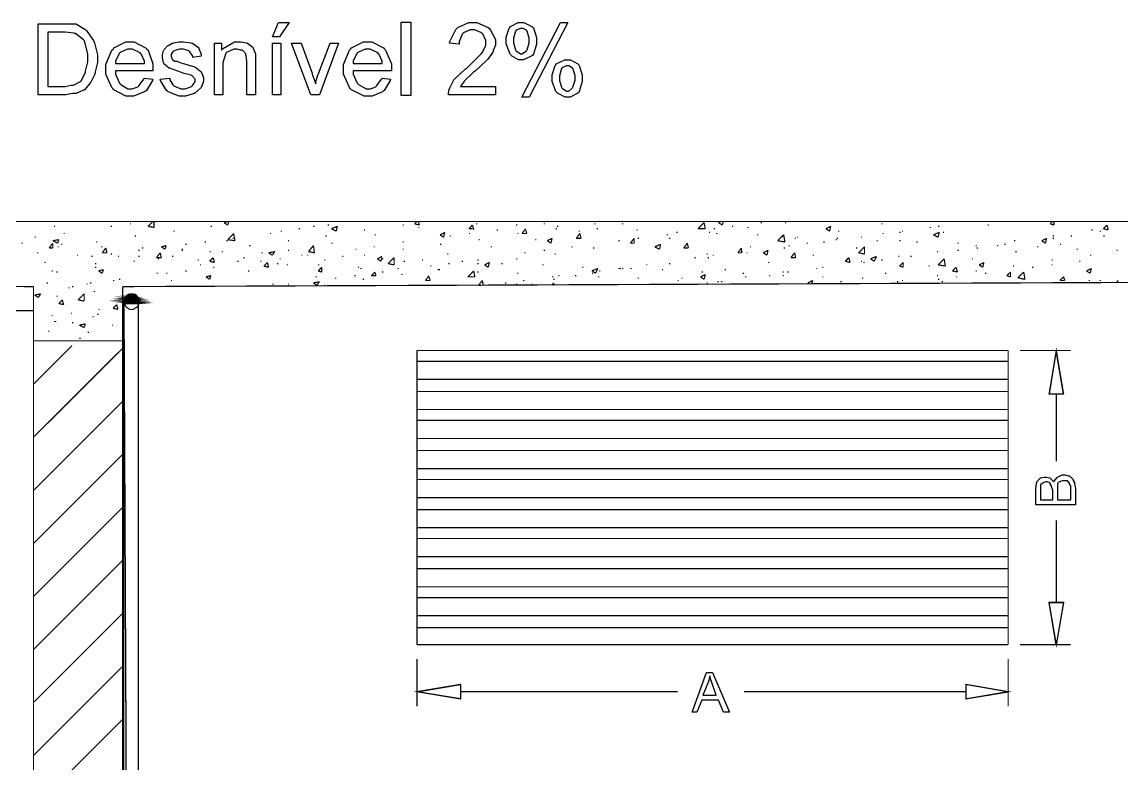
# Model space of a CAD drawing. Header units: metres. Extents: x 3290 to 4536, y 1562 to 1983.
# Drawn here: x 4039.74 to 4060.69, y 1733.12 to 1747.25 of the extents above; entities that cross this region are included whole.
import ezdxf

# ---------------------------------------------------------------- set-up
doc = ezdxf.new("R2010")
doc.units = ezdxf.units.M
for name, color, linetype in [('C00-00-00-BLACK', 7, 'Continuous'), ('C00-7E-FF', 150, 'Continuous'), ('C00-FF-00', 3, 'Continuous'), ('CC6-C8-CA', 254, 'Continuous'), ('CFF-7E-00', 30, 'Continuous')]:
    doc.layers.add(name, color=color, linetype=linetype)

msp = doc.modelspace()

# ---------------------------------------------------------------- linework, layer by layer
at = {"layer": 'C00-00-00-BLACK', "const_width": 0.0229}
for points in [[(4014.67, 1743.451), (4070.324, 1743.451)], [(4040.441, 1743.451), (4040.464, 1743.451)], [(4042.142, 1743.359), (4042.233, 1743.451)], [(4042.256, 1743.451), (4042.256, 1743.335)], [(4043.588, 1743.428), (4043.657, 1743.451)], [(4043.588, 1743.428), (4043.657, 1743.383)], [(4043.657, 1743.383), (4043.679, 1743.451)], [(4047.217, 1743.405), (4047.263, 1743.451)], [(4047.309, 1743.383), (4047.286, 1743.451)], [(4047.632, 1743.451), (4047.654, 1743.451)], [(4052.615, 1743.312), (4052.729, 1743.428)], [(4052.753, 1743.312), (4052.729, 1743.428)], [(4053.005, 1743.428), (4053.05, 1743.451)], [(4053.005, 1743.428), (4053.075, 1743.383)], [(4053.075, 1743.383), (4053.098, 1743.451)], [(4053.809, 1743.428), (4053.831, 1743.428)], [(4054.268, 1743.428), (4054.292, 1743.428)], [(4059.322, 1743.405), (4059.368, 1743.451)], [(4059.391, 1743.383), (4059.391, 1743.451)], [(4040.349, 1743.359), (4040.372, 1743.359)], [(4040.533, 1743.221), (4040.556, 1743.221)], [(4041.43, 1743.359), (4041.453, 1743.359)], [(4041.797, 1743.405), (4041.819, 1743.405)], [(4042.256, 1743.335), (4042.142, 1743.359)], [(4042.623, 1743.266), (4042.646, 1743.266)], [(4043.336, 1743.359), (4043.358, 1743.359)], [(4043.657, 1743.105), (4043.772, 1743.221)], [(4043.796, 1743.083), (4043.772, 1743.221)], [(4044.461, 1743.221), (4044.484, 1743.221)], [(4044.668, 1743.266), (4044.691, 1743.266)], [(4045.012, 1743.312), (4045.035, 1743.312)], [(4045.289, 1743.359), (4045.311, 1743.359)], [(4045.563, 1743.383), (4045.587, 1743.383)], [(4045.632, 1743.312), (4045.747, 1743.359)], [(4045.632, 1743.312), (4045.724, 1743.266)], [(4045.724, 1743.266), (4045.747, 1743.359)], [(4046.253, 1743.289), (4046.275, 1743.289)], [(4046.988, 1743.383), (4047.01, 1743.383)], [(4047.217, 1743.405), (4047.309, 1743.383)], [(4047.286, 1743.335), (4047.309, 1743.335)], [(4047.7, 1743.197), (4047.792, 1743.243)], [(4047.769, 1743.151), (4047.792, 1743.243)], [(4048.25, 1743.312), (4048.319, 1743.383)], [(4048.25, 1743.312), (4048.319, 1743.312)], [(4048.25, 1743.221), (4048.273, 1743.221)], [(4048.342, 1743.289), (4048.319, 1743.383)], [(4048.389, 1743.405), (4048.412, 1743.405)], [(4048.779, 1743.289), (4048.802, 1743.289)], [(4049.146, 1743.383), (4049.17, 1743.383)], [(4049.17, 1743.221), (4049.193, 1743.221)], [(4049.262, 1743.221), (4049.331, 1743.312)], [(4049.262, 1743.221), (4049.354, 1743.221)], [(4049.354, 1743.221), (4049.331, 1743.289)], [(4049.675, 1743.405), (4049.697, 1743.405)], [(4049.904, 1743.312), (4049.927, 1743.312)], [(4049.927, 1743.359), (4049.951, 1743.359)], [(4050.295, 1743.129), (4050.364, 1743.221)], [(4050.342, 1743.266), (4050.364, 1743.266)], [(4050.387, 1743.129), (4050.364, 1743.221)], [(4050.639, 1743.405), (4050.662, 1743.405)], [(4050.685, 1743.312), (4050.708, 1743.312)], [(4051.167, 1743.405), (4051.191, 1743.405)], [(4051.443, 1743.289), (4051.466, 1743.289)], [(4052.201, 1743.243), (4052.224, 1743.243)], [(4052.615, 1743.312), (4052.753, 1743.312)], [(4052.821, 1743.243), (4052.844, 1743.243)], [(4052.913, 1743.312), (4052.936, 1743.312)], [(4052.958, 1743.221), (4052.982, 1743.221)], [(4053.258, 1743.359), (4053.281, 1743.359)], [(4053.556, 1743.335), (4053.58, 1743.335)], [(4055.049, 1743.312), (4055.141, 1743.359)], [(4055.049, 1743.312), (4055.118, 1743.266)], [(4055.118, 1743.266), (4055.141, 1743.359)], [(4055.279, 1743.266), (4055.302, 1743.266)], [(4056.106, 1743.405), (4056.128, 1743.405)], [(4056.128, 1743.221), (4056.152, 1743.221)], [(4056.45, 1743.243), (4056.474, 1743.243)], [(4056.497, 1743.266), (4056.52, 1743.266)], [(4057.025, 1743.335), (4057.048, 1743.335)], [(4057.094, 1743.197), (4057.209, 1743.243)], [(4057.185, 1743.359), (4057.209, 1743.359)], [(4057.185, 1743.151), (4057.209, 1743.243)], [(4057.277, 1743.243), (4057.301, 1743.243)], [(4058.128, 1743.383), (4058.15, 1743.383)], [(4059.322, 1743.405), (4059.391, 1743.383)], [(4060.103, 1743.289), (4060.126, 1743.289)], [(4060.264, 1743.266), (4060.286, 1743.266)], [(4060.333, 1743.312), (4060.401, 1743.383)], [(4060.333, 1743.312), (4060.425, 1743.289)], [(4060.425, 1743.289), (4060.401, 1743.383)], [(4039.729, 1743.037), (4039.752, 1743.037)], [(4039.982, 1743.151), (4040.006, 1743.151)], [(4040.258, 1742.945), (4040.327, 1743.037)], [(4040.327, 1743.083), (4040.441, 1743.105)], [(4040.327, 1743.083), (4040.418, 1743.037)], [(4040.327, 1742.945), (4040.327, 1743.037)], [(4040.418, 1743.037), (4040.441, 1743.105)], [(4040.487, 1743.014), (4040.509, 1743.014)], [(4041.153, 1743.06), (4041.176, 1743.06)], [(4041.888, 1743.174), (4041.911, 1743.174)], [(4042.853, 1743.014), (4042.875, 1743.014)], [(4043.221, 1743.06), (4043.244, 1743.06)], [(4043.634, 1743.083), (4043.657, 1743.083)], [(4043.657, 1743.105), (4043.796, 1743.083)], [(4043.75, 1743.129), (4043.772, 1743.129)], [(4044.806, 1743.083), (4044.828, 1743.083)], [(4045.518, 1743.174), (4045.541, 1743.174)], [(4045.632, 1743.037), (4045.655, 1743.037)], [(4046.459, 1743.197), (4046.482, 1743.197)], [(4046.988, 1743.06), (4047.01, 1743.06)], [(4047.7, 1743.197), (4047.769, 1743.151)], [(4047.7, 1743.014), (4047.723, 1743.014)], [(4047.884, 1743.174), (4047.906, 1743.174)], [(4048.435, 1743.105), (4048.459, 1743.105)], [(4049.515, 1743.105), (4049.537, 1743.105)], [(4049.744, 1743.083), (4049.835, 1743.129)], [(4049.744, 1743.083), (4049.812, 1743.037)], [(4049.812, 1743.037), (4049.835, 1743.129)], [(4050.295, 1743.129), (4050.387, 1743.129)], [(4051.099, 1743.083), (4051.122, 1743.083)], [(4051.328, 1743.037), (4051.397, 1743.129)], [(4051.328, 1743.037), (4051.397, 1743.037)], [(4051.351, 1743.037), (4051.374, 1743.037)], [(4051.397, 1743.037), (4051.397, 1743.129)], [(4051.466, 1743.129), (4051.489, 1743.129)], [(4051.789, 1742.968), (4051.902, 1743.014)], [(4051.88, 1742.922), (4051.902, 1743.014)], [(4052.018, 1743.197), (4052.04, 1743.197)], [(4052.063, 1743.129), (4052.086, 1743.129)], [(4052.34, 1742.945), (4052.409, 1743.037)], [(4052.431, 1742.945), (4052.409, 1743.037)], [(4053.74, 1743.197), (4053.762, 1743.197)], [(4054.131, 1743.083), (4054.246, 1743.197)], [(4054.131, 1743.083), (4054.268, 1743.06)], [(4054.268, 1743.06), (4054.246, 1743.197)], [(4054.452, 1743.129), (4054.475, 1743.129)], [(4054.498, 1743.151), (4054.521, 1743.151)], [(4054.683, 1743.037), (4054.706, 1743.037)], [(4055.003, 1743.06), (4055.027, 1743.06)], [(4055.232, 1743.105), (4055.256, 1743.105)], [(4055.256, 1743.129), (4055.279, 1743.129)], [(4055.716, 1743.151), (4055.739, 1743.151)], [(4056.014, 1743.083), (4056.037, 1743.083)], [(4056.45, 1743.083), (4056.474, 1743.083)], [(4056.772, 1743.06), (4056.794, 1743.06)], [(4057.094, 1743.197), (4057.185, 1743.151)], [(4057.553, 1743.037), (4057.576, 1743.037)], [(4058.448, 1743.014), (4058.472, 1743.014)], [(4058.634, 1743.083), (4058.656, 1743.083)], [(4059.16, 1743.083), (4059.252, 1743.129)], [(4059.16, 1743.083), (4059.229, 1743.037)], [(4059.229, 1743.037), (4059.252, 1743.129)], [(4059.368, 1743.174), (4059.391, 1743.174)], [(4059.368, 1743.129), (4059.391, 1743.129)], [(4059.506, 1743.014), (4059.529, 1743.014)], [(4059.712, 1743.174), (4059.735, 1743.174)], [(4060.333, 1743.174), (4060.355, 1743.174)], [(4040.028, 1742.854), (4040.051, 1742.854)], [(4040.258, 1742.945), (4040.327, 1742.945)], [(4040.418, 1742.968), (4040.441, 1742.968)], [(4040.786, 1742.808), (4040.809, 1742.808)], [(4041.245, 1742.968), (4041.268, 1742.968)], [(4041.268, 1742.854), (4041.336, 1742.945)], [(4041.268, 1742.854), (4041.36, 1742.854)], [(4041.36, 1742.854), (4041.336, 1742.945)], [(4041.43, 1742.83), (4041.453, 1742.83)], [(4041.958, 1742.9), (4041.98, 1742.9)], [(4042.026, 1742.945), (4042.049, 1742.945)], [(4042.302, 1742.761), (4042.371, 1742.854)], [(4042.394, 1742.761), (4042.371, 1742.854)], [(4042.394, 1742.968), (4042.486, 1742.991)], [(4042.394, 1742.968), (4042.463, 1742.922)], [(4042.463, 1742.922), (4042.486, 1742.991)], [(4042.783, 1742.922), (4042.807, 1742.922)], [(4042.783, 1742.9), (4042.807, 1742.9)], [(4043.313, 1742.876), (4043.336, 1742.876)], [(4043.542, 1742.876), (4043.565, 1742.876)], [(4044.071, 1742.991), (4044.093, 1742.991)], [(4044.3, 1742.854), (4044.323, 1742.854)], [(4044.437, 1742.854), (4044.554, 1742.876)], [(4044.437, 1742.854), (4044.508, 1742.808)], [(4044.508, 1742.808), (4044.554, 1742.876)], [(4044.806, 1742.9), (4044.828, 1742.9)], [(4045.057, 1742.808), (4045.081, 1742.808)], [(4045.172, 1742.808), (4045.196, 1742.808)], [(4045.196, 1742.876), (4045.289, 1742.991)], [(4045.196, 1742.876), (4045.311, 1742.854)], [(4045.311, 1742.854), (4045.289, 1742.991)], [(4046.093, 1742.922), (4046.115, 1742.922)], [(4046.253, 1742.808), (4046.275, 1742.808)], [(4046.437, 1742.968), (4046.459, 1742.968)], [(4046.988, 1742.922), (4047.01, 1742.922)], [(4047.837, 1742.83), (4047.861, 1742.83)], [(4048.664, 1742.968), (4048.688, 1742.968)], [(4049.308, 1742.854), (4049.331, 1742.854)], [(4049.675, 1742.9), (4049.697, 1742.9)], [(4049.881, 1742.83), (4049.904, 1742.83)], [(4050.203, 1742.968), (4050.226, 1742.968)], [(4050.616, 1742.945), (4050.639, 1742.945)], [(4051.789, 1742.968), (4051.88, 1742.922)], [(4052.34, 1742.945), (4052.431, 1742.945)], [(4052.776, 1742.83), (4052.798, 1742.83)], [(4052.89, 1742.808), (4052.913, 1742.808)], [(4053.373, 1742.854), (4053.442, 1742.945)], [(4053.373, 1742.854), (4053.442, 1742.854)], [(4053.442, 1742.854), (4053.442, 1742.945)], [(4053.442, 1742.876), (4053.465, 1742.876)], [(4053.533, 1742.854), (4053.556, 1742.854)], [(4053.602, 1742.968), (4053.625, 1742.968)], [(4053.856, 1742.854), (4053.947, 1742.9)], [(4053.856, 1742.854), (4053.925, 1742.808)], [(4053.925, 1742.808), (4053.947, 1742.9)], [(4054.246, 1742.945), (4054.268, 1742.945)], [(4054.337, 1742.991), (4054.36, 1742.991)], [(4054.383, 1742.761), (4054.452, 1742.854)], [(4054.475, 1742.761), (4054.452, 1742.854)], [(4054.798, 1742.808), (4054.82, 1742.808)], [(4055.625, 1742.945), (4055.647, 1742.945)], [(4055.67, 1742.854), (4055.785, 1742.968)], [(4055.67, 1742.854), (4055.785, 1742.83)], [(4055.785, 1742.83), (4055.785, 1742.968)], [(4057.163, 1742.876), (4057.185, 1742.876)], [(4057.553, 1742.9), (4057.576, 1742.9)], [(4057.899, 1742.991), (4057.921, 1742.991)], [(4057.921, 1742.945), (4057.944, 1742.945)], [(4058.311, 1742.991), (4058.334, 1742.991)], [(4058.656, 1742.876), (4058.679, 1742.876)], [(4059.068, 1742.968), (4059.092, 1742.968)], [(4059.827, 1742.922), (4059.85, 1742.922)], [(4060.081, 1742.808), (4060.103, 1742.808)], [(4060.585, 1742.9), (4060.608, 1742.9)], [(4040.166, 1742.67), (4040.189, 1742.67)], [(4041.062, 1742.785), (4041.084, 1742.785)], [(4041.131, 1742.647), (4041.153, 1742.647)], [(4041.131, 1742.578), (4041.153, 1742.578)], [(4041.567, 1742.785), (4041.59, 1742.785)], [(4041.865, 1742.693), (4041.888, 1742.693)], [(4041.958, 1742.785), (4041.98, 1742.785)], [(4042.302, 1742.761), (4042.394, 1742.761)], [(4042.325, 1742.739), (4042.349, 1742.739)], [(4042.6, 1742.785), (4042.623, 1742.785)], [(4043.083, 1742.716), (4043.106, 1742.716)], [(4043.129, 1742.624), (4043.152, 1742.624)], [(4043.313, 1742.693), (4043.381, 1742.761)], [(4043.313, 1742.693), (4043.405, 1742.67)], [(4043.405, 1742.67), (4043.381, 1742.761)], [(4043.381, 1742.578), (4043.405, 1742.578)], [(4043.841, 1742.693), (4043.864, 1742.693)], [(4043.956, 1742.761), (4043.979, 1742.761)], [(4044.277, 1742.693), (4044.3, 1742.693)], [(4044.345, 1742.601), (4044.414, 1742.67)], [(4044.345, 1742.601), (4044.437, 1742.578)], [(4044.437, 1742.578), (4044.414, 1742.67)], [(4044.599, 1742.647), (4044.623, 1742.647)], [(4044.645, 1742.739), (4044.668, 1742.739)], [(4044.783, 1742.624), (4044.806, 1742.624)], [(4045.38, 1742.624), (4045.403, 1742.624)], [(4045.38, 1742.509), (4045.449, 1742.578)], [(4045.449, 1742.487), (4045.449, 1742.578)], [(4045.495, 1742.716), (4045.518, 1742.716)], [(4045.839, 1742.785), (4045.862, 1742.785)], [(4046.138, 1742.578), (4046.161, 1742.578)], [(4046.506, 1742.739), (4046.597, 1742.785)], [(4046.506, 1742.739), (4046.574, 1742.693)], [(4046.574, 1742.693), (4046.597, 1742.761)], [(4046.597, 1742.739), (4046.619, 1742.739)], [(4046.711, 1742.647), (4046.828, 1742.761)], [(4046.711, 1742.647), (4046.828, 1742.624)], [(4046.828, 1742.624), (4046.828, 1742.761)], [(4047.01, 1742.693), (4047.034, 1742.693)], [(4047.355, 1742.716), (4047.378, 1742.716)], [(4047.515, 1742.601), (4047.538, 1742.601)], [(4047.861, 1742.647), (4047.884, 1742.647)], [(4048.113, 1742.693), (4048.136, 1742.693)], [(4048.412, 1742.716), (4048.435, 1742.716)], [(4048.412, 1742.647), (4048.435, 1742.647)], [(4048.55, 1742.624), (4048.641, 1742.67)], [(4048.55, 1742.624), (4048.619, 1742.578)], [(4048.619, 1742.578), (4048.641, 1742.67)], [(4048.871, 1742.647), (4048.893, 1742.647)], [(4049.146, 1742.739), (4049.17, 1742.739)], [(4049.652, 1742.624), (4049.675, 1742.624)], [(4050.41, 1742.578), (4050.433, 1742.578)], [(4051.628, 1742.624), (4051.65, 1742.624)], [(4052.063, 1742.647), (4052.086, 1742.647)], [(4052.546, 1742.761), (4052.569, 1742.761)], [(4052.798, 1742.761), (4052.821, 1742.761)], [(4053.947, 1742.67), (4053.971, 1742.67)], [(4054.383, 1742.761), (4054.475, 1742.761)], [(4054.98, 1742.578), (4055.003, 1742.578)], [(4055.418, 1742.693), (4055.486, 1742.761)], [(4055.418, 1742.693), (4055.51, 1742.67)], [(4055.51, 1742.67), (4055.486, 1742.761)], [(4055.716, 1742.693), (4055.739, 1742.693)], [(4055.762, 1742.67), (4055.785, 1742.67)], [(4055.899, 1742.739), (4056.014, 1742.785)], [(4055.899, 1742.739), (4055.968, 1742.693)], [(4055.968, 1742.693), (4056.014, 1742.785)], [(4056.106, 1742.716), (4056.128, 1742.716)], [(4056.428, 1742.785), (4056.45, 1742.785)], [(4056.45, 1742.601), (4056.52, 1742.67)], [(4056.45, 1742.601), (4056.52, 1742.578)], [(4056.52, 1742.578), (4056.52, 1742.67)], [(4056.657, 1742.785), (4056.681, 1742.785)], [(4057.003, 1742.601), (4057.025, 1742.601)], [(4057.185, 1742.624), (4057.301, 1742.739)], [(4057.185, 1742.624), (4057.324, 1742.601)], [(4057.324, 1742.601), (4057.301, 1742.739)], [(4057.461, 1742.509), (4057.53, 1742.578)], [(4057.553, 1742.487), (4057.53, 1742.578)], [(4057.829, 1742.739), (4057.852, 1742.739)], [(4057.967, 1742.624), (4058.059, 1742.67)], [(4057.967, 1742.624), (4058.036, 1742.578)], [(4058.036, 1742.578), (4058.059, 1742.67)], [(4058.61, 1742.601), (4058.634, 1742.601)], [(4058.977, 1742.578), (4059, 1742.578)], [(4059.346, 1742.716), (4059.368, 1742.716)], [(4059.346, 1742.624), (4059.368, 1742.624)], [(4059.873, 1742.693), (4059.895, 1742.693)], [(4040.304, 1742.509), (4040.327, 1742.509)], [(4040.395, 1742.487), (4040.418, 1742.487)], [(4041.199, 1742.509), (4041.291, 1742.532)], [(4041.199, 1742.509), (4041.268, 1742.464)], [(4041.268, 1742.464), (4041.291, 1742.532)], [(4042.302, 1742.464), (4042.325, 1742.464)], [(4042.486, 1742.464), (4042.509, 1742.464)], [(4042.853, 1742.509), (4042.875, 1742.509)], [(4043.244, 1742.395), (4043.336, 1742.418)], [(4043.244, 1742.395), (4043.313, 1742.349)], [(4043.313, 1742.349), (4043.336, 1742.418)], [(4043.313, 1742.418), (4043.336, 1742.418)], [(4044.047, 1742.509), (4044.071, 1742.509)], [(4045.334, 1742.395), (4045.358, 1742.395)], [(4045.38, 1742.509), (4045.449, 1742.487)], [(4045.701, 1742.372), (4045.724, 1742.372)], [(4046.07, 1742.418), (4046.093, 1742.418)], [(4046.184, 1742.556), (4046.207, 1742.556)], [(4046.39, 1742.418), (4046.459, 1742.487)], [(4046.39, 1742.418), (4046.482, 1742.418)], [(4046.482, 1742.418), (4046.459, 1742.487)], [(4046.597, 1742.487), (4046.619, 1742.487)], [(4046.897, 1742.556), (4046.919, 1742.556)], [(4046.965, 1742.441), (4046.988, 1742.441)], [(4047.423, 1742.327), (4047.493, 1742.418)], [(4047.515, 1742.327), (4047.493, 1742.395)], [(4047.654, 1742.532), (4047.677, 1742.532)], [(4047.677, 1742.532), (4047.7, 1742.532)], [(4048.228, 1742.395), (4048.342, 1742.509)], [(4048.228, 1742.395), (4048.365, 1742.395)], [(4048.365, 1742.395), (4048.342, 1742.509)], [(4048.412, 1742.487), (4048.435, 1742.487)], [(4049.17, 1742.464), (4049.193, 1742.464)], [(4049.835, 1742.395), (4049.858, 1742.395)], [(4049.951, 1742.418), (4049.974, 1742.418)], [(4050.272, 1742.418), (4050.295, 1742.418)], [(4050.593, 1742.509), (4050.708, 1742.556)], [(4050.593, 1742.509), (4050.662, 1742.464)], [(4050.593, 1742.464), (4050.616, 1742.464)], [(4050.662, 1742.464), (4050.708, 1742.556)], [(4050.708, 1742.395), (4050.733, 1742.395)], [(4050.733, 1742.509), (4050.755, 1742.509)], [(4051.099, 1742.556), (4051.122, 1742.556)], [(4051.122, 1742.556), (4051.145, 1742.556)], [(4051.167, 1742.556), (4051.191, 1742.556)], [(4051.328, 1742.556), (4051.351, 1742.556)], [(4051.466, 1742.372), (4051.489, 1742.372)], [(4051.926, 1742.532), (4051.949, 1742.532)], [(4052.294, 1742.372), (4052.317, 1742.372)], [(4052.661, 1742.395), (4052.753, 1742.441)], [(4052.661, 1742.395), (4052.729, 1742.349)], [(4052.684, 1742.487), (4052.707, 1742.487)], [(4052.729, 1742.349), (4052.753, 1742.441)], [(4053.12, 1742.532), (4053.144, 1742.532)], [(4053.465, 1742.464), (4053.488, 1742.464)], [(4053.511, 1742.395), (4053.533, 1742.395)], [(4053.971, 1742.418), (4053.994, 1742.418)], [(4054.223, 1742.487), (4054.246, 1742.487)], [(4054.223, 1742.418), (4054.246, 1742.418)], [(4054.315, 1742.487), (4054.337, 1742.487)], [(4054.866, 1742.556), (4054.889, 1742.556)], [(4054.98, 1742.395), (4055.003, 1742.395)], [(4055.739, 1742.372), (4055.762, 1742.372)], [(4056.174, 1742.464), (4056.198, 1742.464)], [(4057.163, 1742.418), (4057.185, 1742.418)], [(4057.461, 1742.509), (4057.553, 1742.487)], [(4057.53, 1742.395), (4057.553, 1742.395)], [(4057.899, 1742.509), (4057.921, 1742.509)], [(4058.081, 1742.464), (4058.104, 1742.464)], [(4058.494, 1742.418), (4058.564, 1742.487)], [(4058.494, 1742.418), (4058.564, 1742.395)], [(4058.564, 1742.395), (4058.564, 1742.487)], [(4058.702, 1742.372), (4058.816, 1742.487)], [(4058.725, 1742.372), (4058.839, 1742.349)], [(4058.839, 1742.349), (4058.816, 1742.487)], [(4059.506, 1742.327), (4059.575, 1742.395)], [(4059.598, 1742.327), (4059.575, 1742.395)], [(4060.01, 1742.509), (4060.103, 1742.556)], [(4060.01, 1742.509), (4060.081, 1742.464)], [(4060.081, 1742.464), (4060.103, 1742.556)], [(4020.849, 1742.303), (4039.96, 1742.21)], [(4039.96, 1742.21), (4039.96, 1681.01)], [(4040.212, 1742.28), (4040.235, 1742.28)], [(4040.626, 1742.187), (4040.649, 1742.187)], [(4040.695, 1742.21), (4040.718, 1742.21)], [(4040.97, 1742.257), (4040.992, 1742.257)], [(4041.038, 1742.28), (4041.062, 1742.28)], [(4041.476, 1742.327), (4041.498, 1742.327)], [(4041.59, 1742.349), (4041.613, 1742.349)], [(4041.659, 1742.21), (4064.146, 1742.303)], [(4041.659, 1742.21), (4041.659, 1681.01)], [(4041.727, 1742.21), (4041.751, 1742.21)], [(4041.843, 1742.21), (4041.865, 1742.21)], [(4042.578, 1742.327), (4042.6, 1742.327)], [(4044.508, 1742.257), (4044.531, 1742.257)], [(4044.806, 1742.257), (4044.828, 1742.257)], [(4045.289, 1742.28), (4045.403, 1742.303)], [(4045.289, 1742.28), (4045.358, 1742.233)], [(4045.358, 1742.233), (4045.403, 1742.303)], [(4045.495, 1742.233), (4045.518, 1742.233)], [(4046.23, 1742.349), (4046.253, 1742.349)], [(4047.423, 1742.327), (4047.515, 1742.327)], [(4048.435, 1742.233), (4048.504, 1742.327)], [(4048.435, 1742.233), (4048.481, 1742.233)], [(4048.527, 1742.233), (4048.504, 1742.327)], [(4048.94, 1742.28), (4048.962, 1742.28)], [(4049.146, 1742.257), (4049.17, 1742.257)], [(4049.284, 1742.327), (4049.308, 1742.327)], [(4049.446, 1742.257), (4049.468, 1742.257)], [(4049.835, 1742.233), (4049.858, 1742.28)], [(4049.858, 1742.349), (4049.881, 1742.349)], [(4049.881, 1742.233), (4049.858, 1742.28)], [(4052.224, 1742.327), (4052.247, 1742.327)], [(4052.776, 1742.28), (4052.798, 1742.28)], [(4052.982, 1742.303), (4053.005, 1742.303)], [(4053.05, 1742.303), (4053.075, 1742.303)], [(4053.762, 1742.257), (4053.785, 1742.257)], [(4054.706, 1742.28), (4054.798, 1742.327)], [(4054.706, 1742.28), (4054.729, 1742.257)], [(4054.774, 1742.257), (4054.798, 1742.327)], [(4055.325, 1742.303), (4055.347, 1742.303)], [(4056.405, 1742.303), (4056.428, 1742.303)], [(4056.497, 1742.327), (4056.52, 1742.327)], [(4057.185, 1742.349), (4057.209, 1742.349)], [(4057.255, 1742.303), (4057.277, 1742.303)], [(4059.506, 1742.327), (4059.598, 1742.327)], [(4060.056, 1742.327), (4060.081, 1742.327)], [(4060.264, 1742.327), (4060.286, 1742.327)], [(4060.585, 1742.28), (4060.608, 1742.327)], [(4060.608, 1742.28), (4060.608, 1742.327)], [(4039.982, 1742.05), (4040.097, 1742.073)], [(4039.982, 1742.05), (4040.051, 1742.004)], [(4040.051, 1742.004), (4040.097, 1742.073)], [(4040.395, 1742.027), (4040.418, 1742.027)], [(4040.441, 1741.889), (4040.509, 1741.958)], [(4040.533, 1741.866), (4040.509, 1741.958)], [(4040.809, 1741.958), (4040.924, 1742.073)], [(4040.809, 1741.958), (4040.924, 1741.935)], [(4040.924, 1741.935), (4040.924, 1742.073)], [(4041.107, 1742.118), (4041.131, 1742.118)], [(4041.98, 1741.912), (4041.98, 1741.946), (4041.922, 1742.044), (4041.911, 1742.05), (4041.899, 1742.062), (4041.762, 1742.062), (4041.751, 1742.05), (4041.739, 1742.044), (4041.682, 1741.946), (4041.682, 1741.912)], [(4039.96, 1741.752), (4020.849, 1741.752)], [(4040.441, 1741.889), (4040.533, 1741.866)], [(4041.199, 1741.774), (4041.222, 1741.774)], [(4041.476, 1741.798), (4041.545, 1741.866)], [(4041.476, 1741.798), (4041.567, 1741.774)], [(4041.567, 1741.774), (4041.545, 1741.866)], [(4041.659, 1681.331), (4041.682, 1741.889)], [(4041.958, 1741.889), (4041.958, 1681.422)], [(4040.304, 1741.66), (4040.327, 1741.66)], [(4040.349, 1741.545), (4040.372, 1741.545)], [(4040.372, 1741.545), (4040.395, 1741.545)], [(4040.671, 1741.705), (4040.695, 1741.705)], [(4041.084, 1741.637), (4041.107, 1741.637)], [(4041.176, 1741.683), (4041.199, 1741.683)], [(4040.235, 1741.362), (4040.258, 1741.362)], [(4040.695, 1741.522), (4040.718, 1741.522)], [(4040.832, 1741.476), (4040.947, 1741.5)], [(4040.832, 1741.476), (4040.924, 1741.431)], [(4040.924, 1741.431), (4040.947, 1741.5)], [(4040.992, 1741.339), (4041.015, 1741.339)], [(4041.453, 1741.476), (4041.476, 1741.476)], [(4039.96, 1741.178), (4041.659, 1741.178)], [(4040.832, 1741.225), (4040.855, 1741.225)], [(4039.96, 1740.352), (4040.695, 1741.085)], [(4039.96, 1739.341), (4041.659, 1741.039)], [(4058.519, 1740.994), (4047.263, 1740.994)], [(4047.263, 1735.392), (4047.263, 1740.994)], [(4058.519, 1735.392), (4058.519, 1740.994)], [(4039.96, 1738.331), (4041.659, 1740.029)], [(4039.96, 1737.321), (4041.659, 1739.02)], [(4039.96, 1736.31), (4041.659, 1738.011)], [(4039.96, 1735.301), (4041.659, 1737)], [(4039.96, 1734.29), (4041.659, 1735.99)], [(4058.519, 1735.392), (4047.263, 1735.392)], [(4039.96, 1733.281), (4041.659, 1734.98)], [(4039.96, 1732.27), (4041.659, 1733.97)]]:
    msp.add_lwpolyline(points, dxfattribs=at)
msp.add_lwpolyline([(4041.98, 1741.935), (4041.98, 1741.958), (4041.934, 1742.03), (4041.848, 1742.073), (4041.819, 1742.073), (4041.795, 1742.073), (4041.725, 1742.03), (4041.682, 1741.958), (4041.682, 1741.935), (4041.682, 1741.906), (4041.725, 1741.821), (4041.795, 1741.774), (4041.819, 1741.774), (4041.848, 1741.774), (4041.934, 1741.821), (4041.98, 1741.906), (4041.98, 1741.935)], close=True, dxfattribs=at)
at = {"layer": 'C00-7E-FF', "const_width": 0.0229}
for points in [[(4058.748, 1740.994), (4059.712, 1740.994)], [(4059.437, 1740.168), (4059.437, 1738.882)], [(4059.437, 1736.197), (4059.437, 1737.757)], [(4058.748, 1735.392), (4059.712, 1735.392)], [(4047.263, 1735.117), (4047.263, 1734.221)], [(4058.519, 1735.117), (4058.519, 1734.221)], [(4048.09, 1734.497), (4052.224, 1734.497)], [(4057.713, 1734.497), (4053.488, 1734.497)]]:
    msp.add_lwpolyline(points, dxfattribs=at)
for points in [[(4059.299, 1740.168), (4059.575, 1740.168), (4059.437, 1740.994), (4059.299, 1740.168)], [(4059.299, 1736.197), (4059.575, 1736.197), (4059.437, 1735.392), (4059.299, 1736.197)], [(4048.09, 1734.636), (4048.09, 1734.359), (4047.263, 1734.497), (4048.09, 1734.636)], [(4057.713, 1734.636), (4057.713, 1734.359), (4058.519, 1734.497), (4057.713, 1734.636)]]:
    msp.add_lwpolyline(points, close=True, dxfattribs=at)
at = {"layer": 'C00-7E-FF'}
for points in [[(4059.299, 1740.168), (4059.575, 1740.168), (4059.437, 1740.994), (4059.299, 1740.168)], [(4059.299, 1736.197), (4059.575, 1736.197), (4059.437, 1735.392), (4059.299, 1736.197)], [(4048.09, 1734.636), (4048.09, 1734.359), (4047.263, 1734.497), (4048.09, 1734.636)], [(4057.713, 1734.636), (4057.713, 1734.359), (4058.519, 1734.497), (4057.713, 1734.636)]]:
    msp.add_lwpolyline(points, close=True, dxfattribs=at)
at = {"layer": 'C00-FF-00', "const_width": 0.0229}
for points in [[(4058.519, 1740.787), (4047.263, 1740.787)], [(4058.519, 1740.444), (4047.263, 1740.444)], [(4058.519, 1740.214), (4047.263, 1740.214)], [(4058.519, 1739.869), (4047.263, 1739.869)], [(4058.519, 1739.662), (4047.263, 1739.662)], [(4058.519, 1739.318), (4047.263, 1739.318)], [(4058.519, 1739.089), (4047.263, 1739.089)], [(4058.519, 1738.744), (4047.263, 1738.744)], [(4058.519, 1738.537), (4047.263, 1738.537)], [(4058.519, 1738.193), (4047.263, 1738.193)], [(4058.519, 1737.964), (4047.263, 1737.964)], [(4058.519, 1737.619), (4047.263, 1737.619)], [(4058.519, 1737.413), (4047.263, 1737.413)], [(4058.519, 1737.069), (4047.263, 1737.069)], [(4058.519, 1736.839), (4047.263, 1736.839)], [(4058.519, 1736.494), (4047.263, 1736.494)], [(4058.519, 1736.288), (4047.263, 1736.288)], [(4058.519, 1735.944), (4047.263, 1735.944)], [(4058.519, 1735.715), (4047.263, 1735.715)]]:
    msp.add_lwpolyline(points, dxfattribs=at)
at = {"layer": 'CC6-C8-CA', "const_width": 0.0229}
for points in [[(4041.934, 1741.981), (4041.705, 1741.981), (4041.958, 1741.958), (4041.934, 1741.981)], [(4041.958, 1741.958), (4041.705, 1741.958), (4041.958, 1741.935), (4041.958, 1741.958)], [(4041.911, 1742.004), (4041.727, 1742.004), (4041.934, 1741.981), (4041.911, 1742.004)], [(4041.911, 1742.027), (4041.751, 1742.027), (4041.911, 1742.004), (4041.911, 1742.027)], [(4041.705, 1741.958), (4041.958, 1741.935), (4041.682, 1741.935), (4041.705, 1741.958)], [(4041.727, 1742.004), (4041.934, 1741.981), (4041.705, 1741.981), (4041.727, 1742.004)], [(4041.705, 1741.981), (4041.958, 1741.958), (4041.705, 1741.958), (4041.705, 1741.981)], [(4041.934, 1741.981), (4041.705, 1741.981), (4041.934, 1741.981)], [(4041.705, 1741.981), (4041.934, 1741.981), (4041.958, 1741.981), (4041.705, 1741.981)], [(4041.958, 1741.958), (4041.705, 1741.958), (4041.958, 1741.958)], [(4041.705, 1741.958), (4041.958, 1741.958), (4041.98, 1741.958), (4041.705, 1741.958)], [(4041.751, 1742.027), (4041.911, 1742.004), (4041.727, 1742.004), (4041.751, 1742.027)], [(4041.911, 1742.004), (4041.727, 1742.004), (4041.911, 1742.004)], [(4041.727, 1742.004), (4041.911, 1742.004), (4041.934, 1742.004), (4041.727, 1742.004)], [(4041.843, 1742.05), (4041.797, 1742.05), (4041.865, 1742.027), (4041.843, 1742.05)], [(4041.774, 1742.027), (4041.888, 1742.027), (4041.751, 1742.027), (4041.774, 1742.027)], [(4041.911, 1742.027), (4041.934, 1742.027), (4041.751, 1742.027), (4041.911, 1742.027)], [(4041.911, 1742.027), (4041.751, 1742.027), (4041.888, 1742.027), (4041.911, 1742.027)], [(4041.797, 1742.05), (4041.865, 1742.027), (4041.774, 1742.027), (4041.797, 1742.05)], [(4041.865, 1742.027), (4041.774, 1742.027), (4041.865, 1742.027)], [(4041.774, 1742.027), (4041.865, 1742.027), (4041.888, 1742.027), (4041.774, 1742.027)], [(4041.865, 1742.027), (4041.774, 1742.027), (4041.888, 1742.027), (4041.865, 1742.027)], [(4041.819, 1742.05), (4041.843, 1742.05), (4041.797, 1742.05), (4041.819, 1742.05)], [(4041.843, 1742.05), (4041.797, 1742.05), (4041.843, 1742.05)], [(4041.797, 1742.05), (4041.843, 1742.05), (4041.865, 1742.05), (4041.797, 1742.05)], [(4041.958, 1741.935), (4041.682, 1741.935), (4041.958, 1741.912), (4041.958, 1741.935)], [(4041.958, 1741.912), (4041.682, 1741.912), (4041.958, 1741.889), (4041.958, 1741.912)], [(4041.682, 1741.889), (4041.958, 1681.468), (4041.659, 1681.468), (4041.682, 1741.889)], [(4041.682, 1741.935), (4041.958, 1741.912), (4041.682, 1741.912), (4041.682, 1741.935)], [(4041.958, 1741.935), (4041.682, 1741.935), (4041.958, 1741.935)], [(4041.682, 1741.935), (4041.958, 1741.935), (4041.98, 1741.935), (4041.682, 1741.935)], [(4041.682, 1741.912), (4041.958, 1741.889), (4041.682, 1741.889), (4041.682, 1741.912)], [(4041.958, 1741.912), (4041.682, 1741.912), (4041.958, 1741.912)], [(4041.682, 1741.912), (4041.958, 1741.912), (4041.98, 1741.912), (4041.682, 1741.912)], [(4041.958, 1741.889), (4041.682, 1741.889), (4041.958, 1741.889)], [(4041.682, 1741.889), (4041.958, 1741.889), (4041.98, 1741.889), (4041.682, 1741.889)], [(4041.958, 1741.889), (4041.682, 1741.889), (4041.958, 1681.468), (4041.958, 1741.889)]]:
    msp.add_lwpolyline(points, close=True, dxfattribs=at)
at = {"layer": 'CC6-C8-CA'}
for points in [[(4041.727, 1742.004), (4041.934, 1741.981), (4041.705, 1741.981), (4041.727, 1742.004)], [(4041.934, 1741.981), (4041.705, 1741.981), (4041.934, 1741.981)], [(4041.705, 1741.981), (4041.934, 1741.981), (4041.958, 1741.981), (4041.705, 1741.981)], [(4041.934, 1741.981), (4041.705, 1741.981), (4041.958, 1741.958), (4041.934, 1741.981)], [(4041.705, 1741.981), (4041.958, 1741.958), (4041.705, 1741.958), (4041.705, 1741.981)], [(4041.751, 1742.027), (4041.911, 1742.004), (4041.727, 1742.004), (4041.751, 1742.027)], [(4041.911, 1742.004), (4041.727, 1742.004), (4041.911, 1742.004)], [(4041.727, 1742.004), (4041.911, 1742.004), (4041.934, 1742.004), (4041.727, 1742.004)], [(4041.911, 1742.004), (4041.727, 1742.004), (4041.934, 1741.981), (4041.911, 1742.004)], [(4041.774, 1742.027), (4041.888, 1742.027), (4041.751, 1742.027), (4041.774, 1742.027)], [(4041.911, 1742.027), (4041.934, 1742.027), (4041.751, 1742.027), (4041.911, 1742.027)], [(4041.911, 1742.027), (4041.751, 1742.027), (4041.888, 1742.027), (4041.911, 1742.027)], [(4041.911, 1742.027), (4041.751, 1742.027), (4041.911, 1742.004), (4041.911, 1742.027)], [(4041.797, 1742.05), (4041.865, 1742.027), (4041.774, 1742.027), (4041.797, 1742.05)], [(4041.865, 1742.027), (4041.774, 1742.027), (4041.865, 1742.027)], [(4041.774, 1742.027), (4041.865, 1742.027), (4041.888, 1742.027), (4041.774, 1742.027)], [(4041.865, 1742.027), (4041.774, 1742.027), (4041.888, 1742.027), (4041.865, 1742.027)], [(4041.819, 1742.05), (4041.843, 1742.05), (4041.797, 1742.05), (4041.819, 1742.05)], [(4041.843, 1742.05), (4041.797, 1742.05), (4041.843, 1742.05)], [(4041.797, 1742.05), (4041.843, 1742.05), (4041.865, 1742.05), (4041.797, 1742.05)], [(4041.843, 1742.05), (4041.797, 1742.05), (4041.865, 1742.027), (4041.843, 1742.05)], [(4041.682, 1741.889), (4041.958, 1681.468), (4041.659, 1681.468), (4041.682, 1741.889)], [(4041.705, 1741.958), (4041.958, 1741.935), (4041.682, 1741.935), (4041.705, 1741.958)], [(4041.958, 1741.935), (4041.682, 1741.935), (4041.958, 1741.935)], [(4041.682, 1741.935), (4041.958, 1741.935), (4041.98, 1741.935), (4041.682, 1741.935)], [(4041.958, 1741.935), (4041.682, 1741.935), (4041.958, 1741.912), (4041.958, 1741.935)], [(4041.682, 1741.935), (4041.958, 1741.912), (4041.682, 1741.912), (4041.682, 1741.935)], [(4041.958, 1741.912), (4041.682, 1741.912), (4041.958, 1741.912)], [(4041.682, 1741.912), (4041.958, 1741.912), (4041.98, 1741.912), (4041.682, 1741.912)], [(4041.958, 1741.912), (4041.682, 1741.912), (4041.958, 1741.889), (4041.958, 1741.912)], [(4041.682, 1741.912), (4041.958, 1741.889), (4041.682, 1741.889), (4041.682, 1741.912)], [(4041.958, 1741.889), (4041.682, 1741.889), (4041.958, 1741.889)], [(4041.682, 1741.889), (4041.958, 1741.889), (4041.98, 1741.889), (4041.682, 1741.889)], [(4041.958, 1741.889), (4041.682, 1741.889), (4041.958, 1681.468), (4041.958, 1741.889)], [(4041.958, 1741.958), (4041.705, 1741.958), (4041.958, 1741.958)], [(4041.705, 1741.958), (4041.958, 1741.958), (4041.98, 1741.958), (4041.705, 1741.958)], [(4041.958, 1741.958), (4041.705, 1741.958), (4041.958, 1741.935), (4041.958, 1741.958)]]:
    msp.add_lwpolyline(points, close=True, dxfattribs=at)
at = {"layer": 'CFF-7E-00'}
for points in [[(4040.051, 1745.861), (4040.051, 1747.215), (4040.509, 1747.215), (4040.573, 1747.215), (4040.716, 1747.215), (4040.763, 1747.215), (4040.781, 1747.21), (4040.935, 1747.112), (4040.947, 1747.101), (4040.964, 1747.09), (4041.101, 1746.895), (4041.107, 1746.871), (4041.119, 1746.849), (4041.176, 1746.625), (4041.176, 1746.549), (4041.176, 1746.48), (4041.135, 1746.297), (4041.131, 1746.274), (4041.125, 1746.257), (4041.05, 1746.102), (4041.038, 1746.09), (4041.027, 1746.073), (4040.935, 1745.965), (4040.924, 1745.953), (4040.912, 1745.948), (4040.775, 1745.89), (4040.763, 1745.884), (4040.705, 1745.884), (4040.575, 1745.861), (4040.533, 1745.861), (4040.051, 1745.861)], [(4044.508, 1746.964), (4044.623, 1747.238), (4044.828, 1747.238), (4044.645, 1746.964), (4044.508, 1746.964)], [(4046.962, 1747.248), (4047.146, 1747.248), (4047.146, 1745.85), (4046.962, 1745.85), (4046.962, 1747.248)], [(4048.756, 1746.021), (4048.756, 1745.861), (4047.861, 1745.861), (4047.861, 1745.89), (4047.878, 1745.971), (4047.884, 1745.976), (4047.889, 1745.993), (4047.964, 1746.148), (4047.975, 1746.16), (4047.993, 1746.177), (4048.181, 1746.348), (4048.205, 1746.366), (4048.239, 1746.394), (4048.492, 1746.648), (4048.504, 1746.665), (4048.515, 1746.682), (4048.573, 1746.807), (4048.573, 1746.848), (4048.573, 1746.895), (4048.515, 1747.021), (4048.504, 1747.032), (4048.492, 1747.044), (4048.362, 1747.101), (4048.319, 1747.101), (4048.273, 1747.101), (4048.147, 1747.044), (4048.136, 1747.032), (4048.124, 1747.015), (4048.066, 1746.873), (4048.066, 1746.825), (4047.884, 1746.848), (4047.889, 1746.877), (4048.004, 1747.107), (4048.021, 1747.124), (4048.038, 1747.141), (4048.249, 1747.238), (4048.319, 1747.238), (4048.4, 1747.238), (4048.618, 1747.141), (4048.641, 1747.124), (4048.658, 1747.107), (4048.756, 1746.913), (4048.756, 1746.848), (4048.756, 1746.809), (4048.716, 1746.705), (4048.711, 1746.688), (4048.704, 1746.677), (4048.613, 1746.543), (4048.596, 1746.526), (4048.584, 1746.515), (4048.376, 1746.32), (4048.342, 1746.297), (4048.319, 1746.275), (4048.163, 1746.125), (4048.159, 1746.113), (4048.153, 1746.108), (4048.095, 1746.034), (4048.09, 1746.021), (4048.756, 1746.021)], [(4048.962, 1746.895), (4048.962, 1746.958), (4049.02, 1747.129), (4049.032, 1747.146), (4049.043, 1747.164), (4049.19, 1747.238), (4049.239, 1747.238), (4049.296, 1747.238), (4049.451, 1747.164), (4049.468, 1747.146), (4049.479, 1747.135), (4049.537, 1746.955), (4049.537, 1746.895), (4049.537, 1746.826), (4049.479, 1746.636), (4049.468, 1746.617), (4049.451, 1746.607), (4049.292, 1746.526), (4049.239, 1746.526), (4049.193, 1746.526), (4049.065, 1746.607), (4049.054, 1746.617), (4049.037, 1746.636), (4048.962, 1746.83), (4048.962, 1746.895)], [(4049.262, 1745.815), (4049.997, 1747.238), (4050.135, 1747.238), (4049.399, 1745.815), (4049.262, 1745.815)], [(4040.235, 1746.021), (4040.509, 1746.021), (4040.561, 1746.021), (4040.678, 1746.044), (4040.718, 1746.044), (4040.735, 1746.05), (4040.843, 1746.108), (4040.855, 1746.113), (4040.866, 1746.125), (4040.941, 1746.28), (4040.947, 1746.297), (4040.952, 1746.314), (4040.992, 1746.491), (4040.992, 1746.549), (4040.992, 1746.636), (4040.935, 1746.872), (4040.924, 1746.895), (4040.912, 1746.912), (4040.758, 1747.027), (4040.741, 1747.032), (4040.729, 1747.038), (4040.564, 1747.055), (4040.509, 1747.055), (4040.235, 1747.055), (4040.235, 1746.021)], [(4049.262, 1747.124), (4049.233, 1747.124), (4049.152, 1747.09), (4049.146, 1747.077), (4049.14, 1747.072), (4049.1, 1746.94), (4049.1, 1746.895), (4049.1, 1746.849), (4049.14, 1746.717), (4049.146, 1746.711), (4049.152, 1746.7), (4049.235, 1746.641), (4049.262, 1746.641), (4049.262, 1746.641), (4049.348, 1746.7), (4049.354, 1746.711), (4049.359, 1746.717), (4049.399, 1746.851), (4049.399, 1746.895), (4049.399, 1746.941), (4049.359, 1747.072), (4049.354, 1747.077), (4049.348, 1747.09), (4049.283, 1747.124), (4049.262, 1747.124)], [(4042.072, 1746.182), (4042.233, 1746.16), (4042.227, 1746.137), (4042.112, 1745.942), (4042.095, 1745.93), (4042.072, 1745.918), (4041.865, 1745.838), (4041.797, 1745.838), (4041.716, 1745.838), (4041.492, 1745.954), (4041.476, 1745.976), (4041.452, 1745.999), (4041.336, 1746.257), (4041.336, 1746.342), (4041.336, 1746.44), (4041.452, 1746.711), (4041.476, 1746.733), (4041.492, 1746.757), (4041.721, 1746.871), (4041.797, 1746.871), (4041.877, 1746.871), (4042.095, 1746.757), (4042.118, 1746.733), (4042.141, 1746.711), (4042.233, 1746.452), (4042.233, 1746.366), (4042.233, 1746.354), (4042.233, 1746.329), (4042.233, 1746.32), (4041.522, 1746.32), (4041.522, 1746.257), (4041.596, 1746.085), (4041.613, 1746.068), (4041.624, 1746.056), (4041.754, 1745.976), (4041.797, 1745.976), (4041.836, 1745.976), (4041.946, 1746.016), (4041.958, 1746.021), (4041.968, 1746.034), (4042.065, 1746.165), (4042.072, 1746.182)], [(4042.371, 1746.16), (4042.554, 1746.182), (4042.554, 1746.147), (4042.611, 1746.05), (4042.623, 1746.044), (4042.634, 1746.034), (4042.763, 1745.976), (4042.807, 1745.976), (4042.847, 1745.976), (4042.957, 1746.016), (4042.969, 1746.021), (4042.98, 1746.034), (4043.037, 1746.111), (4043.037, 1746.137), (4043.037, 1746.16), (4042.98, 1746.223), (4042.969, 1746.228), (4042.963, 1746.234), (4042.829, 1746.269), (4042.807, 1746.274), (4042.777, 1746.285), (4042.566, 1746.36), (4042.554, 1746.366), (4042.542, 1746.372), (4042.445, 1746.446), (4042.44, 1746.457), (4042.434, 1746.469), (4042.417, 1746.563), (4042.417, 1746.595), (4042.417, 1746.623), (4042.434, 1746.7), (4042.44, 1746.711), (4042.445, 1746.723), (4042.52, 1746.798), (4042.532, 1746.803), (4042.537, 1746.809), (4042.601, 1746.848), (4042.623, 1746.848), (4042.634, 1746.854), (4042.729, 1746.871), (4042.761, 1746.871), (4042.813, 1746.871), (4042.957, 1746.854), (4042.969, 1746.848), (4042.986, 1746.843), (4043.1, 1746.763), (4043.106, 1746.757), (4043.111, 1746.745), (4043.152, 1746.633), (4043.152, 1746.595), (4042.992, 1746.573), (4042.992, 1746.601), (4042.934, 1746.682), (4042.923, 1746.688), (4042.917, 1746.7), (4042.816, 1746.733), (4042.783, 1746.733), (4042.743, 1746.733), (4042.629, 1746.7), (4042.623, 1746.688), (4042.611, 1746.682), (4042.578, 1746.634), (4042.578, 1746.617), (4042.578, 1746.601), (4042.595, 1746.555), (4042.6, 1746.549), (4042.6, 1746.538), (4042.64, 1746.509), (4042.646, 1746.503), (4042.686, 1746.503), (4042.783, 1746.463), (4042.807, 1746.457), (4042.836, 1746.452), (4043.026, 1746.394), (4043.037, 1746.389), (4043.048, 1746.384), (4043.146, 1746.309), (4043.152, 1746.297), (4043.157, 1746.285), (4043.198, 1746.192), (4043.198, 1746.16), (4043.198, 1746.12), (4043.157, 1746.011), (4043.152, 1745.999), (4043.14, 1745.988), (4043.026, 1745.89), (4043.015, 1745.884), (4042.997, 1745.879), (4042.854, 1745.838), (4042.807, 1745.838), (4042.732, 1745.838), (4042.526, 1745.918), (4042.509, 1745.93), (4042.492, 1745.942), (4042.376, 1746.137), (4042.371, 1746.16)], [(4043.405, 1745.861), (4043.405, 1746.848), (4043.542, 1746.848), (4043.542, 1746.711), (4043.559, 1746.74), (4043.787, 1746.871), (4043.864, 1746.871), (4043.904, 1746.871), (4044.013, 1746.854), (4044.025, 1746.848), (4044.036, 1746.843), (4044.134, 1746.769), (4044.14, 1746.757), (4044.145, 1746.751), (4044.179, 1746.653), (4044.185, 1746.641), (4044.185, 1746.601), (4044.185, 1746.511), (4044.185, 1746.48), (4044.185, 1745.861), (4044.025, 1745.861), (4044.025, 1746.457), (4044.025, 1746.498), (4044.007, 1746.613), (4044.001, 1746.617), (4044.001, 1746.642), (4043.944, 1746.706), (4043.933, 1746.711), (4043.904, 1746.711), (4043.839, 1746.733), (4043.818, 1746.733), (4043.772, 1746.733), (4043.645, 1746.677), (4043.634, 1746.665), (4043.622, 1746.654), (4043.565, 1746.472), (4043.565, 1746.411), (4043.565, 1745.861), (4043.405, 1745.861)], [(4044.508, 1745.861), (4044.508, 1746.848), (4044.668, 1746.848), (4044.668, 1745.861), (4044.508, 1745.861)], [(4045.241, 1745.861), (4044.875, 1746.848), (4045.057, 1746.848), (4045.264, 1746.274), (4045.269, 1746.257), (4045.327, 1746.085), (4045.333, 1746.068), (4045.333, 1746.114), (4045.374, 1746.233), (4045.38, 1746.25), (4045.61, 1746.848), (4045.77, 1746.848), (4045.403, 1745.861), (4045.241, 1745.861)], [(4046.597, 1746.182), (4046.757, 1746.16), (4046.752, 1746.137), (4046.637, 1745.942), (4046.619, 1745.93), (4046.603, 1745.918), (4046.409, 1745.838), (4046.345, 1745.838), (4046.258, 1745.838), (4046.017, 1745.954), (4045.999, 1745.976), (4045.976, 1745.999), (4045.862, 1746.257), (4045.862, 1746.342), (4045.862, 1746.44), (4045.976, 1746.711), (4045.999, 1746.733), (4046.017, 1746.757), (4046.245, 1746.871), (4046.321, 1746.871), (4046.402, 1746.871), (4046.625, 1746.757), (4046.643, 1746.733), (4046.665, 1746.711), (4046.78, 1746.452), (4046.78, 1746.366), (4046.78, 1746.354), (4046.78, 1746.329), (4046.78, 1746.32), (4046.046, 1746.32), (4046.046, 1746.257), (4046.121, 1746.085), (4046.138, 1746.068), (4046.149, 1746.056), (4046.296, 1745.976), (4046.345, 1745.976), (4046.379, 1745.976), (4046.476, 1746.016), (4046.482, 1746.021), (4046.493, 1746.034), (4046.591, 1746.165), (4046.597, 1746.182)], [(4041.522, 1746.457), (4042.072, 1746.457), (4042.072, 1746.504), (4042.014, 1746.63), (4042.003, 1746.641), (4041.991, 1746.659), (4041.845, 1746.733), (4041.797, 1746.733), (4041.751, 1746.733), (4041.624, 1746.677), (4041.613, 1746.665), (4041.596, 1746.654), (4041.522, 1746.506), (4041.522, 1746.457)], [(4046.046, 1746.457), (4046.597, 1746.457), (4046.597, 1746.504), (4046.539, 1746.63), (4046.528, 1746.641), (4046.516, 1746.659), (4046.37, 1746.733), (4046.321, 1746.733), (4046.275, 1746.733), (4046.149, 1746.677), (4046.138, 1746.665), (4046.126, 1746.654), (4046.046, 1746.506), (4046.046, 1746.457)], [(4049.835, 1746.182), (4049.835, 1746.245), (4049.892, 1746.417), (4049.904, 1746.434), (4049.915, 1746.451), (4050.079, 1746.526), (4050.135, 1746.526), (4050.186, 1746.526), (4050.323, 1746.451), (4050.342, 1746.434), (4050.352, 1746.423), (4050.41, 1746.242), (4050.41, 1746.182), (4050.41, 1746.113), (4050.352, 1745.924), (4050.342, 1745.907), (4050.323, 1745.896), (4050.182, 1745.815), (4050.135, 1745.815), (4050.082, 1745.815), (4049.939, 1745.896), (4049.927, 1745.907), (4049.909, 1745.924), (4049.835, 1746.118), (4049.835, 1746.182)], [(4050.135, 1746.411), (4050.105, 1746.411), (4050.025, 1746.378), (4050.02, 1746.366), (4050.014, 1746.36), (4049.974, 1746.226), (4049.974, 1746.182), (4049.974, 1746.137), (4050.014, 1746.005), (4050.02, 1745.999), (4050.025, 1745.988), (4050.107, 1745.93), (4050.135, 1745.93), (4050.157, 1745.93), (4050.22, 1745.988), (4050.226, 1745.999), (4050.232, 1746.005), (4050.272, 1746.138), (4050.272, 1746.182), (4050.272, 1746.228), (4050.232, 1746.36), (4050.226, 1746.366), (4050.22, 1746.378), (4050.155, 1746.411), (4050.135, 1746.411)], [(4059.804, 1738.056), (4059.046, 1738.056), (4059.046, 1738.331), (4059.046, 1738.366), (4059.062, 1738.464), (4059.068, 1738.469), (4059.068, 1738.492), (4059.125, 1738.556), (4059.137, 1738.561), (4059.143, 1738.567), (4059.208, 1738.584), (4059.229, 1738.584), (4059.252, 1738.584), (4059.316, 1738.567), (4059.322, 1738.561), (4059.327, 1738.556), (4059.385, 1738.498), (4059.391, 1738.492), (4059.396, 1738.504), (4059.453, 1738.578), (4059.459, 1738.584), (4059.471, 1738.59), (4059.548, 1738.629), (4059.575, 1738.629), (4059.603, 1738.629), (4059.668, 1738.606), (4059.69, 1738.606), (4059.695, 1738.601), (4059.752, 1738.543), (4059.758, 1738.537), (4059.758, 1738.52), (4059.781, 1738.483), (4059.781, 1738.469), (4059.785, 1738.458), (4059.804, 1738.363), (4059.804, 1738.331), (4059.804, 1738.056)], [(4059.368, 1738.148), (4059.368, 1738.309), (4059.368, 1738.331), (4059.346, 1738.4), (4059.346, 1738.4), (4059.346, 1738.418), (4059.322, 1738.456), (4059.322, 1738.469), (4059.316, 1738.475), (4059.268, 1738.492), (4059.252, 1738.492), (4059.235, 1738.492), (4059.189, 1738.475), (4059.183, 1738.469), (4059.172, 1738.469), (4059.137, 1738.434), (4059.137, 1738.422), (4059.137, 1738.394), (4059.137, 1738.33), (4059.137, 1738.309), (4059.137, 1738.148), (4059.368, 1738.148)], [(4059.712, 1738.148), (4059.712, 1738.331), (4059.712, 1738.349), (4059.712, 1738.4), (4059.712, 1738.4), (4059.712, 1738.418), (4059.69, 1738.456), (4059.69, 1738.469), (4059.684, 1738.475), (4059.648, 1738.509), (4059.643, 1738.515), (4059.626, 1738.515), (4059.587, 1738.515), (4059.575, 1738.515), (4059.557, 1738.515), (4059.511, 1738.498), (4059.506, 1738.492), (4059.494, 1738.492), (4059.459, 1738.458), (4059.459, 1738.446), (4059.459, 1738.418), (4059.459, 1738.353), (4059.459, 1738.331), (4059.459, 1738.148), (4059.712, 1738.148)], [(4052.5, 1734.107), (4052.776, 1734.865), (4052.89, 1734.865), (4053.212, 1734.107), (4053.098, 1734.107), (4053.005, 1734.337), (4052.684, 1734.337), (4052.592, 1734.107), (4052.5, 1734.107)], [(4052.707, 1734.428), (4052.958, 1734.428), (4052.89, 1734.636), (4052.884, 1734.653), (4052.844, 1734.76), (4052.844, 1734.796), (4052.838, 1734.785), (4052.804, 1734.671), (4052.798, 1734.659), (4052.707, 1734.428)]]:
    msp.add_lwpolyline(points, close=True, dxfattribs=at)

doc.saveas('drawing.dxf')
